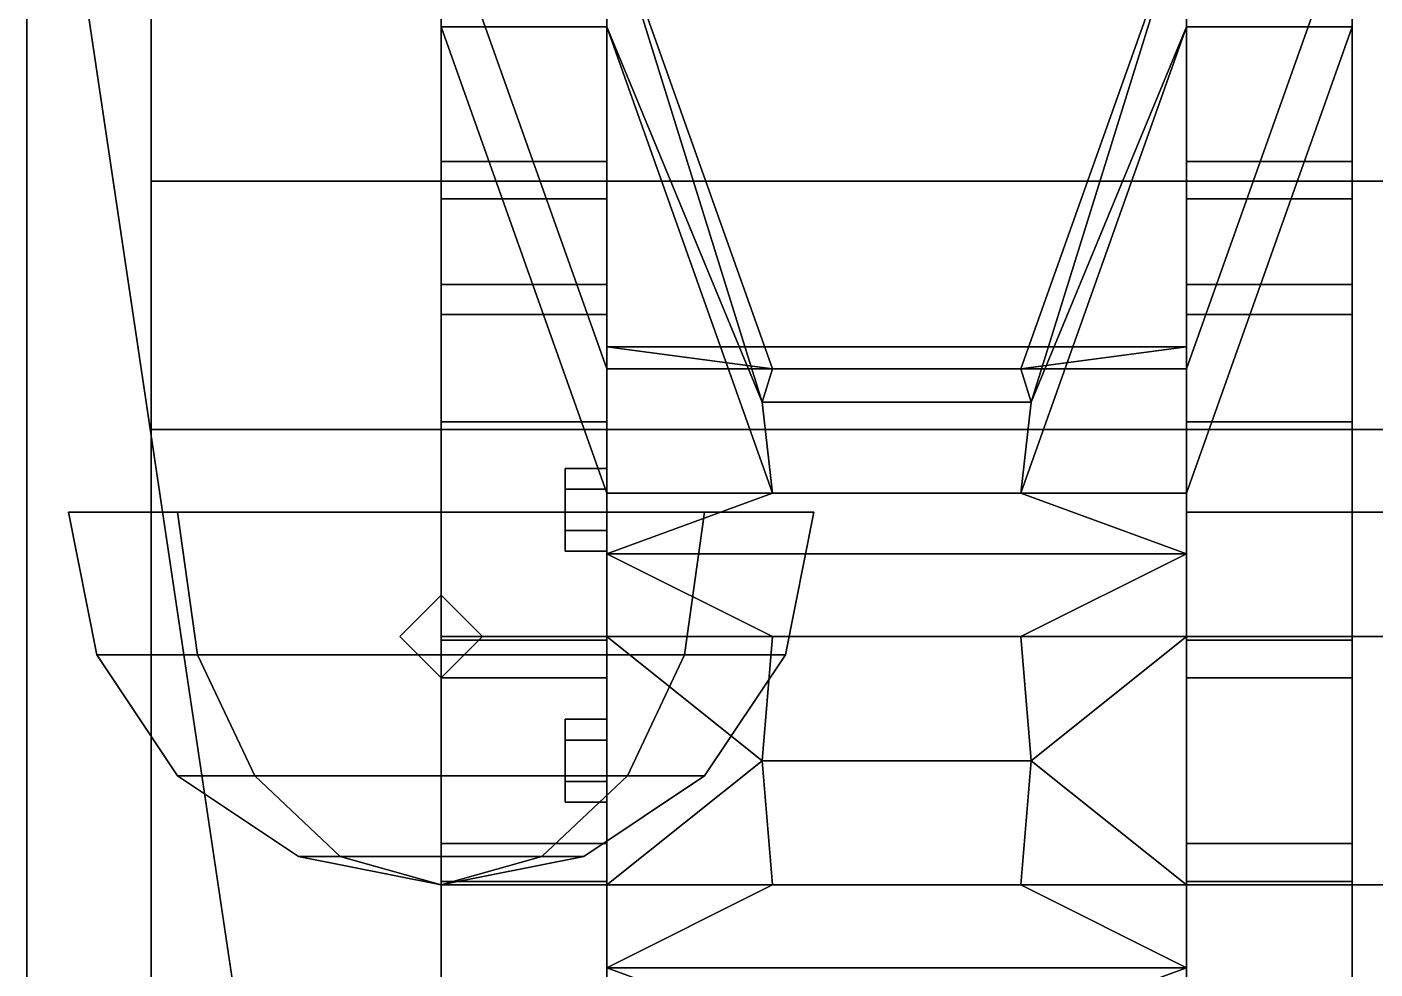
# Model space of a CAD drawing. Header units: millimetres. Extents: x -1.3 to 1.3, y -3.1 to 16.4.
# Drawn here: x -1.25 to -0.9245, y 2.6997 to 2.9272 of the extents above; entities that cross this region are included whole.
import ezdxf

# ---------------------------------------------------------------- set-up
doc = ezdxf.new("R2010")
doc.units = ezdxf.units.MM
for name, color, linetype in [('fenders', 6, 'Continuous'), ('tracks', 3, 'Continuous'), ('wheels', 2, 'Continuous')]:
    doc.layers.add(name, color=color, linetype=linetype)

msp = doc.modelspace()

# ---------------------------------------------------------------- linework, layer by layer
for points in [[(-0.94, 0.95, 1.63), (-0.82, 2.77104, 1.51499), (-0.82, 2.94494, 1.07), (-0.94, 0.95, 1.07)], [(-1.24, 2.81, 1.26), (-1.21364, 2.81, 1.32364), (-1.15, 2.81, 1.35), (-1.08636, 2.81, 1.32364)], [(-1.21364, 2.81, 1.19636), (-1.24, 2.81, 1.26), (-1.08636, 2.81, 1.32364), (-1.06, 2.81, 1.26)], [(-1.2088, 2.77556, 1.3188), (-1.21364, 2.81, 1.32364), (-1.24, 2.81, 1.26), (-1.23315, 2.77556, 1.26)], [(-1.23315, 2.77556, 1.26), (-1.24, 2.81, 1.26), (-1.21364, 2.81, 1.19636), (-1.2088, 2.77556, 1.2012)], [(-1.15, 2.81, 1.17), (-1.21364, 2.81, 1.19636), (-1.06, 2.81, 1.26), (-1.08636, 2.81, 1.19636)], [(-1.15, 2.77556, 1.34315), (-1.15, 2.81, 1.35), (-1.21364, 2.81, 1.32364), (-1.2088, 2.77556, 1.3188)], [(-1.2088, 2.77556, 1.2012), (-1.21364, 2.81, 1.19636), (-1.15, 2.81, 1.17), (-1.15, 2.77556, 1.17685)], [(-1.0912, 2.77556, 1.3188), (-1.08636, 2.81, 1.32364), (-1.15, 2.81, 1.35), (-1.15, 2.77556, 1.34315)], [(-1.15, 2.77556, 1.17685), (-1.15, 2.81, 1.17), (-1.08636, 2.81, 1.19636), (-1.0912, 2.77556, 1.2012)], [(-1.06685, 2.77556, 1.26), (-1.06, 2.81, 1.26), (-1.08636, 2.81, 1.32364), (-1.0912, 2.77556, 1.3188)], [(-1.0912, 2.77556, 1.2012), (-1.08636, 2.81, 1.19636), (-1.06, 2.81, 1.26), (-1.06685, 2.77556, 1.26)], [(-1.15, 2.79, 1.07), (-1.16, 2.78, 1.07), (-1.16, 2.78, 1.19), (-1.15, 2.79, 1.18)], [(-1.14, 2.78, 1.07), (-1.15, 2.79, 1.07), (-1.15, 2.79, 1.18), (-1.14, 2.78, 1.19)], [(-1.16, 2.78, 1.07), (-1.15, 2.77, 1.07), (-1.15, 2.77, 1.19), (-1.16, 2.78, 1.19)], [(-1.15, 2.77, 1.07), (-1.14, 2.78, 1.07), (-1.14, 2.78, 1.19), (-1.15, 2.77, 1.19)], [(-1.195, 2.74636, 1.305), (-1.2088, 2.77556, 1.3188), (-1.23315, 2.77556, 1.26), (-1.21364, 2.74636, 1.26)], [(-1.21364, 2.74636, 1.26), (-1.23315, 2.77556, 1.26), (-1.2088, 2.77556, 1.2012), (-1.195, 2.74636, 1.215)], [(-1.15, 2.74636, 1.32364), (-1.15, 2.77556, 1.34315), (-1.2088, 2.77556, 1.3188), (-1.195, 2.74636, 1.305)], [(-1.195, 2.74636, 1.215), (-1.2088, 2.77556, 1.2012), (-1.15, 2.77556, 1.17685), (-1.15, 2.74636, 1.19636)], [(-1.105, 2.74636, 1.305), (-1.0912, 2.77556, 1.3188), (-1.15, 2.77556, 1.34315), (-1.15, 2.74636, 1.32364)], [(-1.15, 2.74636, 1.19636), (-1.15, 2.77556, 1.17685), (-1.0912, 2.77556, 1.2012), (-1.105, 2.74636, 1.215)], [(-1.08636, 2.74636, 1.26), (-1.06685, 2.77556, 1.26), (-1.0912, 2.77556, 1.3188), (-1.105, 2.74636, 1.305)], [(-1.105, 2.74636, 1.215), (-1.0912, 2.77556, 1.2012), (-1.06685, 2.77556, 1.26), (-1.08636, 2.74636, 1.26)], [(-0.05, 0.93176, 1.73113), (-0.05, 2.73, 1.62), (-0.82, 2.77104, 1.51499), (-0.94, 0.95, 1.63)], [(-1.17435, 2.72685, 1.28435), (-1.195, 2.74636, 1.305), (-1.21364, 2.74636, 1.26), (-1.18444, 2.72685, 1.26)], [(-1.18444, 2.72685, 1.26), (-1.21364, 2.74636, 1.26), (-1.195, 2.74636, 1.215), (-1.17435, 2.72685, 1.23565)], [(-1.15, 2.72685, 1.29444), (-1.15, 2.74636, 1.32364), (-1.195, 2.74636, 1.305), (-1.17435, 2.72685, 1.28435)], [(-1.17435, 2.72685, 1.23565), (-1.195, 2.74636, 1.215), (-1.15, 2.74636, 1.19636), (-1.15, 2.72685, 1.22556)], [(-1.12565, 2.72685, 1.28435), (-1.105, 2.74636, 1.305), (-1.15, 2.74636, 1.32364), (-1.15, 2.72685, 1.29444)], [(-1.15, 2.72685, 1.22556), (-1.15, 2.74636, 1.19636), (-1.105, 2.74636, 1.215), (-1.12565, 2.72685, 1.23565)], [(-1.11556, 2.72685, 1.26), (-1.08636, 2.74636, 1.26), (-1.105, 2.74636, 1.305), (-1.12565, 2.72685, 1.28435)], [(-1.12565, 2.72685, 1.23565), (-1.105, 2.74636, 1.215), (-1.08636, 2.74636, 1.26), (-1.11556, 2.72685, 1.26)], [(-1.15, 2.72, 1.26), (-1.17435, 2.72685, 1.28435), (-1.18444, 2.72685, 1.26), (-1.15, 2.72, 1.26)], [(-1.15, 2.72, 1.26), (-1.18444, 2.72685, 1.26), (-1.17435, 2.72685, 1.23565), (-1.15, 2.72, 1.26)], [(-1.15, 2.72, 1.26), (-1.15, 2.72685, 1.29444), (-1.17435, 2.72685, 1.28435), (-1.15, 2.72, 1.26)], [(-1.15, 2.72, 1.26), (-1.17435, 2.72685, 1.23565), (-1.15, 2.72685, 1.22556), (-1.15, 2.72, 1.26)], [(-1.15, 2.72, 1.26), (-1.12565, 2.72685, 1.28435), (-1.15, 2.72685, 1.29444), (-1.15, 2.72, 1.26)], [(-1.15, 2.72, 1.26), (-1.11556, 2.72685, 1.26), (-1.12565, 2.72685, 1.28435), (-1.15, 2.72, 1.26)], [(-1.15, 2.72, 1.26), (-1.12565, 2.72685, 1.23565), (-1.11556, 2.72685, 1.26), (-1.15, 2.72, 1.26)], [(-1.15, 2.72, 1.26), (-1.15, 2.72685, 1.22556), (-1.12565, 2.72685, 1.23565), (-1.15, 2.72, 1.26)]]:
    msp.add_3dface(points)
at = {"layer": 'fenders'}
for points in [[(-0.94, 0.22, 1.07), (-0.94, 0.95, 1.07), (-1.25, 3.03, 1.07), (-1.25, 0.22, 1.07)], [(-0.94, 0.95, 1.07), (-0.82, 2.94494, 1.07), (-1.25, 3.03, 1.07)], [(-1.25, 0.22, 1.07), (-1.25, 3.03, 1.07), (-1.25, 3.03, 1.05), (-1.25, 0.22, 1.05)]]:
    msp.add_3dface(points, dxfattribs=at)
at = {"layer": 'tracks'}
for points in [[(-1.22, 3.03, 0.53), (-1.22, 2.95, 0.44), (-1.22, 2.89, 0.48), (-1.22, 2.98, 0.57)], [(-0.86, 2.83, 1.05), (-0.86, 2.99, 0.97), (-1.22, 2.99, 0.97), (-1.22, 2.83, 1.05)], [(-1.22, 2.83, 1.05), (-1.22, 2.99, 0.97), (-1.22, 2.96, 0.93), (-1.22, 2.83, 0.99)], [(-1.22, 2.98, 0.57), (-1.22, 2.89, 0.48), (-0.86, 2.89, 0.48), (-0.86, 2.98, 0.57)], [(-1.22, 2.83, 0.99), (-1.22, 2.96, 0.93), (-0.86, 2.96, 0.93), (-0.86, 2.83, 0.99)], [(-1.22, 2.95, 0.44), (-1.22, 2.1), (-1.22, 2.07, 0.05), (-1.22, 2.89, 0.48)], [(-0.86, 2.95, 0.44), (-0.86, 2.1), (-1.22, 2.1), (-1.22, 2.95, 0.44)], [(-1.22, 2.89, 0.48), (-1.22, 2.07, 0.05), (-0.86, 2.07, 0.05), (-0.86, 2.89, 0.48)], [(-0.86, 1.66, 1.05), (-0.86, 2.83, 1.05), (-1.22, 2.83, 1.05), (-1.22, 1.66, 1.05)], [(-1.22, 1.66, 1.05), (-1.22, 2.83, 1.05), (-1.22, 2.83, 0.99), (-1.22, 1.66, 0.97)], [(-1.22, 1.66, 0.97), (-1.22, 2.83, 0.99), (-0.86, 2.83, 0.99), (-0.86, 1.66, 0.97)]]:
    msp.add_3dface(points, dxfattribs=at)
at = {"layer": 'wheels'}
for points in [[(-1.15, 2.97158, 0.91034), (-1.15, 3.00141, 0.8657), (-1.15, 2.95722, 0.815), (-1.15, 2.92722, 0.86696)], [(-1.11, 2.97158, 0.54966), (-1.11, 3.00141, 0.5943), (-1.11, 2.95722, 0.645), (-1.11, 2.92722, 0.59304)], [(-1.15, 2.93034, 0.95158), (-1.15, 2.97158, 0.91034), (-1.15, 2.92722, 0.86696)], [(-1.11, 2.93034, 0.50842), (-1.11, 2.97158, 0.54966), (-1.11, 2.92722, 0.59304)], [(-1.11, 2.84464, 0.71), (-1.07, 2.84464, 0.71), (-1.11, 2.95722, 0.645), (-1.15, 2.95722, 0.645)], [(-1.11, 2.81464, 0.65804), (-1.11, 2.84464, 0.71), (-1.15, 2.95722, 0.645), (-1.15, 2.92722, 0.59304)], [(-1.07, 2.84464, 0.75), (-1.11, 2.84464, 0.75), (-1.15, 2.95722, 0.815), (-1.11, 2.95722, 0.815)], [(-1.11, 2.84464, 0.75), (-1.11, 2.81464, 0.80196), (-1.15, 2.92722, 0.86696), (-1.15, 2.95722, 0.815)], [(-1.07, 2.84464, 0.71), (-1.07247, 2.8366, 0.68), (-1.11, 2.95722, 0.645)], [(-1.07247, 2.8366, 0.68), (-1.07, 2.81464, 0.65804), (-1.11, 2.92722, 0.59304), (-1.11, 2.95722, 0.645)], [(-1.07247, 2.8366, 0.78), (-1.07, 2.84464, 0.75), (-1.11, 2.95722, 0.815), (-1.11, 2.92722, 0.86696)], [(-1.01, 2.84464, 0.71), (-0.97, 2.84464, 0.71), (-0.93, 2.95722, 0.645), (-0.97, 2.95722, 0.645)], [(-1.00753, 2.8366, 0.68), (-1.01, 2.84464, 0.71), (-0.97, 2.95722, 0.645), (-0.97, 2.92722, 0.59304)], [(-0.97, 2.84464, 0.75), (-1.01, 2.84464, 0.75), (-0.97, 2.95722, 0.815), (-0.93, 2.95722, 0.815)], [(-1.00753, 2.8366, 0.78), (-1.01, 2.81464, 0.80196), (-0.97, 2.92722, 0.86696), (-0.97, 2.95722, 0.815)], [(-1.01, 2.84464, 0.75), (-1.00753, 2.8366, 0.78), (-0.97, 2.95722, 0.815)], [(-0.97, 2.84464, 0.71), (-0.97, 2.81464, 0.65804), (-0.93, 2.92722, 0.59304), (-0.93, 2.95722, 0.645)], [(-0.97, 2.81464, 0.80196), (-0.97, 2.84464, 0.75), (-0.93, 2.95722, 0.815), (-0.93, 2.92722, 0.86696)], [(-1.15, 2.8857, 0.98141), (-1.15, 2.93034, 0.95158), (-1.15, 2.92722, 0.86696), (-1.15, 2.865, 0.92919)], [(-1.15, 2.93034, 0.50842), (-1.15, 2.8857, 0.47859), (-1.15, 2.865, 0.53081), (-1.15, 2.92722, 0.59304)], [(-1.11, 2.93034, 0.50842), (-1.11, 2.8857, 0.47859), (-1.15, 2.8857, 0.47859), (-1.15, 2.93034, 0.50842)], [(-1.11, 2.8857, 0.98141), (-1.11, 2.93034, 0.95158), (-1.15, 2.93034, 0.95158), (-1.15, 2.8857, 0.98141)], [(-1.11, 2.93034, 0.95158), (-1.11, 2.8857, 0.98141), (-1.11, 2.865, 0.92919), (-1.11, 2.92722, 0.86696)], [(-1.11, 2.8857, 0.47859), (-1.11, 2.93034, 0.50842), (-1.11, 2.92722, 0.59304), (-1.11, 2.865, 0.53081)], [(-0.97, 2.8857, 0.98141), (-0.97, 2.93034, 0.95158), (-0.97, 2.92722, 0.86696), (-0.97, 2.865, 0.92919)], [(-0.97, 2.93034, 0.50842), (-0.97, 2.8857, 0.47859), (-0.97, 2.865, 0.53081), (-0.97, 2.92722, 0.59304)], [(-0.97, 2.8857, 0.47859), (-0.97, 2.93034, 0.50842), (-0.93, 2.93034, 0.50842), (-0.93, 2.8857, 0.47859)], [(-0.97, 2.93034, 0.95158), (-0.97, 2.8857, 0.98141), (-0.93, 2.8857, 0.98141), (-0.93, 2.93034, 0.95158)], [(-0.93, 2.93034, 0.95158), (-0.93, 2.8857, 0.98141), (-0.93, 2.865, 0.92919), (-0.93, 2.92722, 0.86696)], [(-0.93, 2.8857, 0.47859), (-0.93, 2.93034, 0.50842), (-0.93, 2.92722, 0.59304), (-0.93, 2.865, 0.53081)], [(-1.11, 2.92722, 0.86696), (-1.11, 2.865, 0.92919), (-1.15, 2.865, 0.92919), (-1.15, 2.92722, 0.86696)], [(-1.11, 2.865, 0.53081), (-1.11, 2.92722, 0.59304), (-1.15, 2.92722, 0.59304), (-1.15, 2.865, 0.53081)], [(-1.07, 2.81464, 0.65804), (-1.11, 2.81464, 0.65804), (-1.15, 2.92722, 0.59304), (-1.11, 2.92722, 0.59304)], [(-1.11, 2.81464, 0.80196), (-1.07, 2.81464, 0.80196), (-1.11, 2.92722, 0.86696), (-1.15, 2.92722, 0.86696)], [(-1.07, 2.81464, 0.80196), (-1.07247, 2.8366, 0.78), (-1.11, 2.92722, 0.86696)], [(-0.97, 2.81464, 0.65804), (-1.01, 2.81464, 0.65804), (-0.97, 2.92722, 0.59304), (-0.93, 2.92722, 0.59304)], [(-1.01, 2.81464, 0.65804), (-1.00753, 2.8366, 0.68), (-0.97, 2.92722, 0.59304)], [(-1.01, 2.81464, 0.80196), (-0.97, 2.81464, 0.80196), (-0.93, 2.92722, 0.86696), (-0.97, 2.92722, 0.86696)], [(-0.97, 2.865, 0.92919), (-0.97, 2.92722, 0.86696), (-0.93, 2.92722, 0.86696), (-0.93, 2.865, 0.92919)], [(-0.97, 2.92722, 0.59304), (-0.97, 2.865, 0.53081), (-0.93, 2.865, 0.53081), (-0.93, 2.92722, 0.59304)], [(-1.11, 2.89476, 0.43277), (-1.11, 2.85781, 0.41747), (-1.15, 2.85781, 0.41747), (-1.15, 2.89476, 0.43277)], [(-1.11, 2.8857, 0.47859), (-1.11, 2.89476, 0.43277), (-1.15, 2.89476, 0.43277), (-1.15, 2.8857, 0.47859)], [(-1.15, 2.89476, 0.43277), (-1.15, 2.85781, 0.41747), (-1.15, 2.83182, 0.45627), (-1.15, 2.8857, 0.47859)], [(-1.11, 2.89476, 1.02723), (-1.11, 2.8857, 0.98141), (-1.15, 2.8857, 0.98141), (-1.15, 2.89476, 1.02723)], [(-1.11, 2.85781, 1.04253), (-1.11, 2.89476, 1.02723), (-1.15, 2.89476, 1.02723), (-1.15, 2.85781, 1.04253)], [(-1.15, 2.85781, 1.04253), (-1.15, 2.89476, 1.02723), (-1.15, 2.8857, 0.98141), (-1.15, 2.83182, 1.00373)], [(-1.11, 2.85781, 0.41747), (-1.11, 2.89476, 0.43277), (-1.11, 2.8857, 0.47859), (-1.11, 2.83182, 0.45627)], [(-1.11, 2.89476, 1.02723), (-1.11, 2.85781, 1.04253), (-1.11, 2.83182, 1.00373), (-1.11, 2.8857, 0.98141)], [(-0.97, 2.85781, 0.41747), (-0.97, 2.89476, 0.43277), (-0.93, 2.89476, 0.43277), (-0.93, 2.85781, 0.41747)], [(-0.97, 2.89476, 0.43277), (-0.97, 2.8857, 0.47859), (-0.93, 2.8857, 0.47859), (-0.93, 2.89476, 0.43277)], [(-0.97, 2.89476, 0.43277), (-0.97, 2.85781, 0.41747), (-0.97, 2.83182, 0.45627), (-0.97, 2.8857, 0.47859)], [(-0.97, 2.8857, 0.98141), (-0.97, 2.89476, 1.02723), (-0.93, 2.89476, 1.02723), (-0.93, 2.8857, 0.98141)], [(-0.97, 2.89476, 1.02723), (-0.97, 2.85781, 1.04253), (-0.93, 2.85781, 1.04253), (-0.93, 2.89476, 1.02723)], [(-0.97, 2.85781, 1.04253), (-0.97, 2.89476, 1.02723), (-0.97, 2.8857, 0.98141), (-0.97, 2.83182, 1.00373)], [(-0.93, 2.85781, 0.41747), (-0.93, 2.89476, 0.43277), (-0.93, 2.8857, 0.47859), (-0.93, 2.83182, 0.45627)], [(-0.93, 2.89476, 1.02723), (-0.93, 2.85781, 1.04253), (-0.93, 2.83182, 1.00373), (-0.93, 2.8857, 0.98141)], [(-1.15, 2.83182, 1.00373), (-1.15, 2.8857, 0.98141), (-1.15, 2.865, 0.92919), (-1.15, 2.78, 0.95196)], [(-1.11, 2.83182, 0.45627), (-1.11, 2.8857, 0.47859), (-1.11, 2.865, 0.53081), (-1.11, 2.78, 0.50804)], [(-0.97, 2.83182, 1.00373), (-0.97, 2.8857, 0.98141), (-0.97, 2.865, 0.92919), (-0.97, 2.78, 0.95196)], [(-0.93, 2.83182, 0.45627), (-0.93, 2.8857, 0.47859), (-0.93, 2.865, 0.53081), (-0.93, 2.78, 0.50804)], [(-1.15, 2.83182, 0.45627), (-1.15, 2.77916, 0.4458), (-1.15, 2.78, 0.50804), (-1.15, 2.865, 0.53081)], [(-1.11, 2.78, 0.50804), (-1.11, 2.865, 0.53081), (-1.15, 2.865, 0.53081), (-1.15, 2.78, 0.50804)], [(-1.11, 2.865, 0.92919), (-1.11, 2.78, 0.95196), (-1.15, 2.78, 0.95196), (-1.15, 2.865, 0.92919)], [(-1.11, 2.83182, 1.00373), (-1.11, 2.77916, 1.0142), (-1.11, 2.78, 0.95196), (-1.11, 2.865, 0.92919)], [(-0.97, 2.83182, 0.45627), (-0.97, 2.77916, 0.4458), (-0.97, 2.78, 0.50804), (-0.97, 2.865, 0.53081)], [(-0.97, 2.865, 0.53081), (-0.97, 2.78, 0.50804), (-0.93, 2.78, 0.50804), (-0.93, 2.865, 0.53081)], [(-0.97, 2.78, 0.95196), (-0.97, 2.865, 0.92919), (-0.93, 2.865, 0.92919), (-0.93, 2.78, 0.95196)], [(-0.93, 2.83182, 1.00373), (-0.93, 2.77916, 1.0142), (-0.93, 2.78, 0.95196), (-0.93, 2.865, 0.92919)], [(-1.11, 2.85781, 0.41747), (-1.11, 2.83182, 0.45627), (-1.15, 2.83182, 0.45627), (-1.15, 2.85781, 0.41747)], [(-1.11, 2.83182, 1.00373), (-1.11, 2.85781, 1.04253), (-1.15, 2.85781, 1.04253), (-1.15, 2.83182, 1.00373)], [(-0.97, 2.83182, 0.45627), (-0.97, 2.85781, 0.41747), (-0.93, 2.85781, 0.41747), (-0.93, 2.83182, 0.45627)], [(-0.97, 2.85781, 1.04253), (-0.97, 2.83182, 1.00373), (-0.93, 2.83182, 1.00373), (-0.93, 2.85781, 1.04253)], [(-1.11, 2.85, 0.73), (-1.11, 2.85, 0.73), (-1.07, 2.84464, 0.71), (-1.11, 2.84464, 0.71)], [(-1.11, 2.84464, 0.75), (-1.07, 2.84464, 0.75), (-1.11, 2.85, 0.73)], [(-1.07, 2.84464, 0.75), (-1.01, 2.84464, 0.75), (-0.97, 2.85, 0.73), (-1.11, 2.85, 0.73)], [(-1.11, 2.85, 0.73), (-0.97, 2.85, 0.73), (-1.01, 2.84464, 0.71), (-1.07, 2.84464, 0.71)], [(-1.11, 2.85, 0.73), (-1.11, 2.84464, 0.71), (-1.11, 2.82062, 0.695), (-1.11, 2.81562, 0.70366)], [(-1.11, 2.81, 0.73), (-1.11, 2.85, 0.73), (-1.11, 2.81562, 0.70366), (-1.11, 2.80562, 0.70366)], [(-1.11, 2.84464, 0.75), (-1.11, 2.85, 0.73), (-1.11, 2.81562, 0.75634), (-1.11, 2.82062, 0.765)], [(-1.11, 2.85, 0.73), (-1.11, 2.81, 0.73), (-1.11, 2.80562, 0.75634), (-1.11, 2.81562, 0.75634)], [(-0.97, 2.85, 0.73), (-0.97, 2.85, 0.73), (-1.01, 2.84464, 0.75), (-0.97, 2.84464, 0.75)], [(-0.97, 2.84464, 0.71), (-1.01, 2.84464, 0.71), (-0.97, 2.85, 0.73)], [(-0.97, 2.84464, 0.71), (-0.97, 2.85, 0.73), (-0.97, 2.81, 0.73)], [(-0.97, 2.85, 0.73), (-0.97, 2.84464, 0.75), (-0.97, 2.81, 0.73)], [(-1.11, 2.84464, 0.71), (-1.11, 2.81464, 0.65804), (-1.11, 2.81562, 0.68634), (-1.11, 2.82062, 0.695)], [(-1.11, 2.81464, 0.80196), (-1.11, 2.84464, 0.75), (-1.11, 2.82062, 0.765), (-1.11, 2.81562, 0.77366)], [(-1.07, 2.84464, 0.71), (-1.01, 2.84464, 0.71), (-1.00753, 2.8366, 0.68), (-1.07247, 2.8366, 0.68)], [(-1.07247, 2.8366, 0.78), (-1.00753, 2.8366, 0.78), (-1.01, 2.84464, 0.75), (-1.07, 2.84464, 0.75)], [(-0.97, 2.81464, 0.65804), (-0.97, 2.84464, 0.71), (-0.97, 2.81, 0.73), (-0.97, 2.78, 0.67804)], [(-0.97, 2.84464, 0.75), (-0.97, 2.81464, 0.80196), (-0.97, 2.78, 0.78196), (-0.97, 2.81, 0.73)], [(-1.07247, 2.8366, 0.68), (-1.00753, 2.8366, 0.68), (-1.01, 2.81464, 0.65804), (-1.07, 2.81464, 0.65804)], [(-1.07, 2.81464, 0.80196), (-1.01, 2.81464, 0.80196), (-1.00753, 2.8366, 0.78), (-1.07247, 2.8366, 0.78)], [(-1.11, 2.83182, 0.45627), (-1.11, 2.77916, 0.4458), (-1.15, 2.77916, 0.4458), (-1.15, 2.83182, 0.45627)], [(-1.15, 2.77916, 1.0142), (-1.15, 2.83182, 1.00373), (-1.15, 2.78, 0.95196)], [(-1.11, 2.77916, 1.0142), (-1.11, 2.83182, 1.00373), (-1.15, 2.83182, 1.00373), (-1.15, 2.77916, 1.0142)], [(-1.11, 2.77916, 0.4458), (-1.11, 2.83182, 0.45627), (-1.11, 2.78, 0.50804)], [(-0.97, 2.77916, 0.4458), (-0.97, 2.83182, 0.45627), (-0.93, 2.83182, 0.45627), (-0.93, 2.77916, 0.4458)], [(-0.97, 2.83182, 1.00373), (-0.97, 2.77916, 1.0142), (-0.93, 2.77916, 1.0142), (-0.93, 2.83182, 1.00373)], [(-0.97, 2.77916, 1.0142), (-0.97, 2.83182, 1.00373), (-0.97, 2.78, 0.95196)], [(-0.93, 2.77916, 0.4458), (-0.93, 2.83182, 0.45627), (-0.93, 2.78, 0.50804)], [(-1.12, 2.82062, 0.695), (-1.12, 2.81562, 0.68634), (-1.12, 2.80562, 0.68634), (-1.12, 2.81562, 0.70366)], [(-1.11, 2.82062, 0.695), (-1.11, 2.81562, 0.68634), (-1.12, 2.81562, 0.68634), (-1.12, 2.82062, 0.695)], [(-1.11, 2.81562, 0.70366), (-1.11, 2.82062, 0.695), (-1.12, 2.82062, 0.695), (-1.12, 2.81562, 0.70366)], [(-1.12, 2.81562, 0.77366), (-1.12, 2.82062, 0.765), (-1.12, 2.81562, 0.75634), (-1.12, 2.80562, 0.77366)], [(-1.11, 2.82062, 0.765), (-1.11, 2.81562, 0.75634), (-1.12, 2.81562, 0.75634), (-1.12, 2.82062, 0.765)], [(-1.11, 2.81562, 0.77366), (-1.11, 2.82062, 0.765), (-1.12, 2.82062, 0.765), (-1.12, 2.81562, 0.77366)], [(-1.12, 2.81562, 0.70366), (-1.12, 2.80562, 0.68634), (-1.12, 2.80062, 0.695), (-1.12, 2.80562, 0.70366)], [(-1.11, 2.80562, 0.70366), (-1.11, 2.81562, 0.70366), (-1.12, 2.81562, 0.70366), (-1.12, 2.80562, 0.70366)], [(-1.11, 2.81562, 0.68634), (-1.11, 2.80562, 0.68634), (-1.12, 2.80562, 0.68634), (-1.12, 2.81562, 0.68634)], [(-1.12, 2.80562, 0.77366), (-1.12, 2.81562, 0.75634), (-1.12, 2.80562, 0.75634), (-1.12, 2.80062, 0.765)], [(-1.11, 2.81562, 0.75634), (-1.11, 2.80562, 0.75634), (-1.12, 2.80562, 0.75634), (-1.12, 2.81562, 0.75634)], [(-1.11, 2.80562, 0.77366), (-1.11, 2.81562, 0.77366), (-1.12, 2.81562, 0.77366), (-1.12, 2.80562, 0.77366)], [(-1.11, 2.81464, 0.65804), (-1.11, 2.8, 0.6434), (-1.11, 2.80562, 0.68634), (-1.11, 2.81562, 0.68634)], [(-1.11, 2.8, 0.8166), (-1.11, 2.81464, 0.80196), (-1.11, 2.81562, 0.77366), (-1.11, 2.80562, 0.77366)], [(-1.11, 2.81464, 0.65804), (-1.07, 2.81464, 0.65804), (-1.11, 2.8, 0.6434)], [(-1.07, 2.81464, 0.65804), (-1.01, 2.81464, 0.65804), (-0.97, 2.8, 0.6434), (-1.11, 2.8, 0.6434)], [(-1.11, 2.8, 0.8166), (-0.97, 2.8, 0.8166), (-1.01, 2.81464, 0.80196), (-1.07, 2.81464, 0.80196)], [(-1.11, 2.8, 0.8166), (-1.11, 2.8, 0.8166), (-1.07, 2.81464, 0.80196), (-1.11, 2.81464, 0.80196)], [(-0.97, 2.8, 0.6434), (-0.97, 2.8, 0.6434), (-1.01, 2.81464, 0.65804), (-0.97, 2.81464, 0.65804)], [(-0.97, 2.81464, 0.80196), (-1.01, 2.81464, 0.80196), (-0.97, 2.8, 0.8166)], [(-0.97, 2.8, 0.6434), (-0.97, 2.81464, 0.65804), (-0.97, 2.78, 0.67804)], [(-0.97, 2.81464, 0.80196), (-0.97, 2.8, 0.8166), (-0.97, 2.78, 0.78196)], [(-1.15, 2.69, 0.73), (-1.15, 2.81, 0.73), (-1.15, 2.78, 0.67804), (-1.15, 2.72, 0.67804)], [(-1.15, 2.72, 0.78196), (-1.15, 2.78, 0.78196), (-1.15, 2.81, 0.73), (-1.15, 2.69, 0.73)], [(-1.11, 2.81, 0.73), (-1.11, 2.78, 0.67804), (-1.15, 2.78, 0.67804), (-1.15, 2.81, 0.73)], [(-1.11, 2.78, 0.78196), (-1.11, 2.81, 0.73), (-1.15, 2.81, 0.73), (-1.15, 2.78, 0.78196)], [(-1.11, 2.78, 0.67804), (-1.11, 2.81, 0.73), (-1.11, 2.80562, 0.70366), (-1.11, 2.80062, 0.695)], [(-1.11, 2.81, 0.73), (-1.11, 2.78, 0.78196), (-1.11, 2.80062, 0.765), (-1.11, 2.80562, 0.75634)], [(-0.97, 2.81, 0.73), (-0.97, 2.78, 0.78196), (-0.85, 2.78, 0.78196), (-0.85, 2.81, 0.73)], [(-0.97, 2.78, 0.67804), (-0.97, 2.81, 0.73), (-0.85, 2.81, 0.73), (-0.85, 2.78, 0.67804)], [(-1.11, 2.80062, 0.695), (-1.11, 2.80562, 0.70366), (-1.12, 2.80562, 0.70366), (-1.12, 2.80062, 0.695)], [(-1.11, 2.80562, 0.68634), (-1.11, 2.80062, 0.695), (-1.12, 2.80062, 0.695), (-1.12, 2.80562, 0.68634)], [(-1.11, 2.80062, 0.765), (-1.11, 2.80562, 0.77366), (-1.12, 2.80562, 0.77366), (-1.12, 2.80062, 0.765)], [(-1.11, 2.80562, 0.75634), (-1.11, 2.80062, 0.765), (-1.12, 2.80062, 0.765), (-1.12, 2.80562, 0.75634)], [(-1.11, 2.8, 0.6434), (-1.11, 2.78, 0.67804), (-1.11, 2.80062, 0.695), (-1.11, 2.80562, 0.68634)], [(-1.11, 2.78, 0.78196), (-1.11, 2.8, 0.8166), (-1.11, 2.80562, 0.77366), (-1.11, 2.80062, 0.765)], [(-1.11, 2.8, 0.6434), (-1.11, 2.8, 0.6434), (-1.07, 2.78, 0.63804), (-1.11, 2.78, 0.63804)], [(-1.11, 2.8, 0.6434), (-0.97, 2.8, 0.6434), (-1.01, 2.78, 0.63804), (-1.07, 2.78, 0.63804)], [(-1.07, 2.78, 0.82196), (-1.01, 2.78, 0.82196), (-0.97, 2.8, 0.8166), (-1.11, 2.8, 0.8166)], [(-1.11, 2.8, 0.6434), (-1.11, 2.78, 0.63804), (-1.11, 2.755, 0.65134), (-1.11, 2.76, 0.66)], [(-1.11, 2.78, 0.67804), (-1.11, 2.8, 0.6434), (-1.11, 2.76, 0.66), (-1.11, 2.755, 0.66866)], [(-1.11, 2.8, 0.8166), (-1.11, 2.78, 0.78196), (-1.11, 2.755, 0.79134), (-1.11, 2.76, 0.8)], [(-1.11, 2.78, 0.82196), (-1.11, 2.8, 0.8166), (-1.11, 2.76, 0.8), (-1.11, 2.755, 0.80866)], [(-1.11, 2.78, 0.82196), (-1.07, 2.78, 0.82196), (-1.11, 2.8, 0.8166)], [(-0.97, 2.78, 0.63804), (-1.01, 2.78, 0.63804), (-0.97, 2.8, 0.6434)], [(-0.97, 2.8, 0.8166), (-0.97, 2.8, 0.8166), (-1.01, 2.78, 0.82196), (-0.97, 2.78, 0.82196)], [(-0.97, 2.8, 0.8166), (-0.97, 2.78, 0.82196), (-0.97, 2.78, 0.78196)], [(-0.97, 2.78, 0.63804), (-0.97, 2.8, 0.6434), (-0.97, 2.78, 0.67804)], [(-1.11, 2.78, 0.82196), (-1.11, 2.72, 0.82196), (-1.15, 2.72, 0.95196), (-1.15, 2.78, 0.95196)], [(-1.07, 2.78, 0.82196), (-1.11, 2.78, 0.82196), (-1.15, 2.78, 0.95196), (-1.11, 2.78, 0.95196)], [(-1.15, 2.77916, 0.4458), (-1.15, 2.72084, 0.4458), (-1.15, 2.72, 0.50804), (-1.15, 2.78, 0.50804)], [(-1.11, 2.78, 0.63804), (-1.07, 2.78, 0.63804), (-1.11, 2.78, 0.50804), (-1.15, 2.78, 0.50804)], [(-1.11, 2.72, 0.63804), (-1.11, 2.78, 0.63804), (-1.15, 2.78, 0.50804), (-1.15, 2.72, 0.50804)], [(-1.11, 2.78, 0.67804), (-1.11, 2.72, 0.67804), (-1.15, 2.72, 0.67804), (-1.15, 2.78, 0.67804)], [(-1.11, 2.72, 0.78196), (-1.11, 2.78, 0.78196), (-1.15, 2.78, 0.78196), (-1.15, 2.72, 0.78196)], [(-1.15, 2.72084, 1.0142), (-1.15, 2.77916, 1.0142), (-1.15, 2.78, 0.95196), (-1.15, 2.72, 0.95196)], [(-1.07247, 2.75, 0.83), (-1.07, 2.78, 0.82196), (-1.11, 2.78, 0.95196), (-1.11, 2.72, 0.95196)], [(-1.11, 2.72084, 0.4458), (-1.11, 2.77916, 0.4458), (-1.11, 2.78, 0.50804), (-1.11, 2.72, 0.50804)], [(-1.07, 2.78, 0.63804), (-1.07247, 2.75, 0.63), (-1.11, 2.78, 0.50804)], [(-1.07247, 2.75, 0.63), (-1.07, 2.72, 0.63804), (-1.11, 2.72, 0.50804), (-1.11, 2.78, 0.50804)], [(-1.11, 2.78, 0.63804), (-1.11, 2.72, 0.63804), (-1.11, 2.745, 0.65134), (-1.11, 2.755, 0.65134)], [(-1.11, 2.72, 0.67804), (-1.11, 2.78, 0.67804), (-1.11, 2.755, 0.66866), (-1.11, 2.745, 0.66866)], [(-1.11, 2.78, 0.78196), (-1.11, 2.72, 0.78196), (-1.11, 2.745, 0.79134), (-1.11, 2.755, 0.79134)], [(-1.11, 2.72, 0.82196), (-1.11, 2.78, 0.82196), (-1.11, 2.755, 0.80866), (-1.11, 2.745, 0.80866)], [(-1.11, 2.77916, 1.0142), (-1.11, 2.72084, 1.0142), (-1.11, 2.72, 0.95196), (-1.11, 2.78, 0.95196)], [(-1.07, 2.78, 0.63804), (-1.01, 2.78, 0.63804), (-1.00753, 2.75, 0.63), (-1.07247, 2.75, 0.63)], [(-1.07247, 2.75, 0.83), (-1.00753, 2.75, 0.83), (-1.01, 2.78, 0.82196), (-1.07, 2.78, 0.82196)], [(-1.01, 2.78, 0.82196), (-1.00753, 2.75, 0.83), (-0.97, 2.78, 0.95196)], [(-1.00753, 2.75, 0.83), (-1.01, 2.72, 0.82196), (-0.97, 2.72, 0.95196), (-0.97, 2.78, 0.95196)], [(-0.97, 2.78, 0.82196), (-1.01, 2.78, 0.82196), (-0.97, 2.78, 0.95196), (-0.93, 2.78, 0.95196)], [(-1.01, 2.78, 0.63804), (-0.97, 2.78, 0.63804), (-0.93, 2.78, 0.50804), (-0.97, 2.78, 0.50804)], [(-1.00753, 2.75, 0.63), (-1.01, 2.78, 0.63804), (-0.97, 2.78, 0.50804), (-0.97, 2.72, 0.50804)], [(-0.97, 2.72, 0.82196), (-0.97, 2.78, 0.82196), (-0.93, 2.78, 0.95196), (-0.93, 2.72, 0.95196)], [(-0.97, 2.77916, 0.4458), (-0.97, 2.72084, 0.4458), (-0.97, 2.72, 0.50804), (-0.97, 2.78, 0.50804)], [(-0.97, 2.78, 0.82196), (-0.97, 2.72, 0.82196), (-0.97, 2.72, 0.78196), (-0.97, 2.78, 0.78196)], [(-0.97, 2.72, 0.63804), (-0.97, 2.78, 0.63804), (-0.97, 2.78, 0.67804), (-0.97, 2.72, 0.67804)], [(-0.97, 2.78, 0.63804), (-0.97, 2.72, 0.63804), (-0.93, 2.72, 0.50804), (-0.93, 2.78, 0.50804)], [(-0.97, 2.78, 0.78196), (-0.97, 2.72, 0.78196), (-0.85, 2.72, 0.78196), (-0.85, 2.78, 0.78196)], [(-0.97, 2.72, 0.67804), (-0.97, 2.78, 0.67804), (-0.85, 2.78, 0.67804), (-0.85, 2.72, 0.67804)], [(-0.97, 2.72084, 1.0142), (-0.97, 2.77916, 1.0142), (-0.97, 2.78, 0.95196), (-0.97, 2.72, 0.95196)], [(-0.93, 2.72084, 0.4458), (-0.93, 2.77916, 0.4458), (-0.93, 2.78, 0.50804), (-0.93, 2.72, 0.50804)], [(-0.93, 2.77916, 1.0142), (-0.93, 2.72084, 1.0142), (-0.93, 2.72, 0.95196), (-0.93, 2.78, 0.95196)], [(-1.11, 2.77916, 0.4458), (-1.11, 2.77, 0.4), (-1.15, 2.77, 0.4), (-1.15, 2.77916, 0.4458)], [(-1.15, 2.77, 0.4), (-1.15, 2.73, 0.4), (-1.15, 2.72084, 0.4458), (-1.15, 2.77916, 0.4458)], [(-1.11, 2.77, 1.06), (-1.11, 2.77916, 1.0142), (-1.15, 2.77916, 1.0142), (-1.15, 2.77, 1.06)], [(-1.15, 2.73, 1.06), (-1.15, 2.77, 1.06), (-1.15, 2.77916, 1.0142), (-1.15, 2.72084, 1.0142)], [(-1.11, 2.73, 0.4), (-1.11, 2.77, 0.4), (-1.11, 2.77916, 0.4458), (-1.11, 2.72084, 0.4458)], [(-1.11, 2.77, 1.06), (-1.11, 2.73, 1.06), (-1.11, 2.72084, 1.0142), (-1.11, 2.77916, 1.0142)], [(-0.97, 2.77, 0.4), (-0.97, 2.77916, 0.4458), (-0.93, 2.77916, 0.4458), (-0.93, 2.77, 0.4)], [(-0.97, 2.77, 0.4), (-0.97, 2.73, 0.4), (-0.97, 2.72084, 0.4458), (-0.97, 2.77916, 0.4458)], [(-0.97, 2.77916, 1.0142), (-0.97, 2.77, 1.06), (-0.93, 2.77, 1.06), (-0.93, 2.77916, 1.0142)], [(-0.97, 2.73, 1.06), (-0.97, 2.77, 1.06), (-0.97, 2.77916, 1.0142), (-0.97, 2.72084, 1.0142)], [(-0.93, 2.73, 0.4), (-0.93, 2.77, 0.4), (-0.93, 2.77916, 0.4458), (-0.93, 2.72084, 0.4458)], [(-0.93, 2.77, 1.06), (-0.93, 2.73, 1.06), (-0.93, 2.72084, 1.0142), (-0.93, 2.77916, 1.0142)], [(-1.11, 2.77, 0.4), (-1.11, 2.73, 0.4), (-1.15, 2.73, 0.4), (-1.15, 2.77, 0.4)], [(-1.11, 2.73, 1.06), (-1.11, 2.77, 1.06), (-1.15, 2.77, 1.06), (-1.15, 2.73, 1.06)], [(-0.97, 2.73, 0.4), (-0.97, 2.77, 0.4), (-0.93, 2.77, 0.4), (-0.93, 2.73, 0.4)], [(-0.97, 2.77, 1.06), (-0.97, 2.73, 1.06), (-0.93, 2.73, 1.06), (-0.93, 2.77, 1.06)], [(-1.12, 2.76, 0.66), (-1.12, 2.74, 0.66), (-1.12, 2.745, 0.66866), (-1.12, 2.755, 0.66866)], [(-1.12, 2.755, 0.65134), (-1.12, 2.745, 0.65134), (-1.12, 2.74, 0.66), (-1.12, 2.76, 0.66)], [(-1.11, 2.755, 0.66866), (-1.11, 2.76, 0.66), (-1.12, 2.76, 0.66), (-1.12, 2.755, 0.66866)], [(-1.11, 2.76, 0.66), (-1.11, 2.755, 0.65134), (-1.12, 2.755, 0.65134), (-1.12, 2.76, 0.66)], [(-1.12, 2.74, 0.8), (-1.12, 2.76, 0.8), (-1.12, 2.755, 0.79134), (-1.12, 2.745, 0.79134)], [(-1.12, 2.745, 0.80866), (-1.12, 2.755, 0.80866), (-1.12, 2.76, 0.8), (-1.12, 2.74, 0.8)], [(-1.11, 2.76, 0.8), (-1.11, 2.755, 0.79134), (-1.12, 2.755, 0.79134), (-1.12, 2.76, 0.8)], [(-1.11, 2.755, 0.80866), (-1.11, 2.76, 0.8), (-1.12, 2.76, 0.8), (-1.12, 2.755, 0.80866)], [(-1.11, 2.745, 0.66866), (-1.11, 2.755, 0.66866), (-1.12, 2.755, 0.66866), (-1.12, 2.745, 0.66866)], [(-1.11, 2.755, 0.65134), (-1.11, 2.745, 0.65134), (-1.12, 2.745, 0.65134), (-1.12, 2.755, 0.65134)], [(-1.11, 2.755, 0.79134), (-1.11, 2.745, 0.79134), (-1.12, 2.745, 0.79134), (-1.12, 2.755, 0.79134)], [(-1.11, 2.745, 0.80866), (-1.11, 2.755, 0.80866), (-1.12, 2.755, 0.80866), (-1.12, 2.745, 0.80866)], [(-1.07, 2.72, 0.82196), (-1.07247, 2.75, 0.83), (-1.11, 2.72, 0.95196)], [(-1.07247, 2.75, 0.63), (-1.00753, 2.75, 0.63), (-1.01, 2.72, 0.63804), (-1.07, 2.72, 0.63804)], [(-1.07, 2.72, 0.82196), (-1.01, 2.72, 0.82196), (-1.00753, 2.75, 0.83), (-1.07247, 2.75, 0.83)], [(-1.01, 2.72, 0.63804), (-1.00753, 2.75, 0.63), (-0.97, 2.72, 0.50804)], [(-1.11, 2.74, 0.66), (-1.11, 2.745, 0.66866), (-1.12, 2.745, 0.66866), (-1.12, 2.74, 0.66)], [(-1.11, 2.745, 0.65134), (-1.11, 2.74, 0.66), (-1.12, 2.74, 0.66), (-1.12, 2.745, 0.65134)], [(-1.11, 2.745, 0.79134), (-1.11, 2.74, 0.8), (-1.12, 2.74, 0.8), (-1.12, 2.745, 0.79134)], [(-1.11, 2.74, 0.8), (-1.11, 2.745, 0.80866), (-1.12, 2.745, 0.80866), (-1.12, 2.74, 0.8)], [(-1.11, 2.72, 0.63804), (-1.11, 2.7, 0.6434), (-1.11, 2.74, 0.66), (-1.11, 2.745, 0.65134)], [(-1.11, 2.7, 0.6434), (-1.11, 2.72, 0.67804), (-1.11, 2.745, 0.66866), (-1.11, 2.74, 0.66)], [(-1.11, 2.72, 0.78196), (-1.11, 2.7, 0.8166), (-1.11, 2.74, 0.8), (-1.11, 2.745, 0.79134)], [(-1.11, 2.7, 0.8166), (-1.11, 2.72, 0.82196), (-1.11, 2.745, 0.80866), (-1.11, 2.74, 0.8)], [(-1.11, 2.73, 0.4), (-1.11, 2.72084, 0.4458), (-1.15, 2.72084, 0.4458), (-1.15, 2.73, 0.4)], [(-1.11, 2.72084, 1.0142), (-1.11, 2.73, 1.06), (-1.15, 2.73, 1.06), (-1.15, 2.72084, 1.0142)], [(-0.97, 2.72084, 0.4458), (-0.97, 2.73, 0.4), (-0.93, 2.73, 0.4), (-0.93, 2.72084, 0.4458)], [(-0.97, 2.73, 1.06), (-0.97, 2.72084, 1.0142), (-0.93, 2.72084, 1.0142), (-0.93, 2.73, 1.06)], [(-1.15, 2.72084, 0.4458), (-1.15, 2.66818, 0.45627), (-1.15, 2.72, 0.50804)], [(-1.11, 2.72084, 0.4458), (-1.11, 2.66818, 0.45627), (-1.15, 2.66818, 0.45627), (-1.15, 2.72084, 0.4458)], [(-1.15, 2.66818, 1.00373), (-1.15, 2.72084, 1.0142), (-1.15, 2.72, 0.95196), (-1.15, 2.635, 0.92919)], [(-1.11, 2.66818, 1.00373), (-1.11, 2.72084, 1.0142), (-1.15, 2.72084, 1.0142), (-1.15, 2.66818, 1.00373)], [(-1.11, 2.72, 0.82196), (-1.07, 2.72, 0.82196), (-1.11, 2.72, 0.95196), (-1.15, 2.72, 0.95196)], [(-1.15, 2.66818, 0.45627), (-1.15, 2.6143, 0.47859), (-1.15, 2.635, 0.53081), (-1.15, 2.72, 0.50804)], [(-1.11, 2.635, 0.53081), (-1.11, 2.72, 0.50804), (-1.15, 2.72, 0.50804), (-1.15, 2.635, 0.53081)], [(-1.07, 2.72, 0.63804), (-1.11, 2.72, 0.63804), (-1.15, 2.72, 0.50804), (-1.11, 2.72, 0.50804)], [(-1.11, 2.72, 0.67804), (-1.11, 2.69, 0.73), (-1.15, 2.69, 0.73), (-1.15, 2.72, 0.67804)], [(-1.11, 2.69, 0.73), (-1.11, 2.72, 0.78196), (-1.15, 2.72, 0.78196), (-1.15, 2.69, 0.73)], [(-1.11, 2.72, 0.95196), (-1.11, 2.635, 0.92919), (-1.15, 2.635, 0.92919), (-1.15, 2.72, 0.95196)], [(-1.11, 2.66818, 0.45627), (-1.11, 2.72084, 0.4458), (-1.11, 2.72, 0.50804), (-1.11, 2.635, 0.53081)], [(-1.11, 2.72084, 1.0142), (-1.11, 2.66818, 1.00373), (-1.11, 2.72, 0.95196)], [(-1.11, 2.7, 0.8166), (-1.11, 2.7, 0.8166), (-1.07, 2.72, 0.82196), (-1.11, 2.72, 0.82196)], [(-1.11, 2.7, 0.8166), (-0.97, 2.7, 0.8166), (-1.01, 2.72, 0.82196), (-1.07, 2.72, 0.82196)], [(-1.11, 2.72, 0.63804), (-1.07, 2.72, 0.63804), (-1.11, 2.7, 0.6434)], [(-1.07, 2.72, 0.63804), (-1.01, 2.72, 0.63804), (-0.97, 2.7, 0.6434), (-1.11, 2.7, 0.6434)], [(-1.11, 2.72, 0.78196), (-1.11, 2.69, 0.73), (-1.11, 2.69438, 0.75634), (-1.11, 2.69938, 0.765)], [(-1.11, 2.7, 0.8166), (-1.11, 2.72, 0.78196), (-1.11, 2.69938, 0.765), (-1.11, 2.69438, 0.77366)], [(-1.11, 2.69, 0.73), (-1.11, 2.72, 0.67804), (-1.11, 2.69938, 0.695), (-1.11, 2.69438, 0.70366)], [(-1.11, 2.72, 0.67804), (-1.11, 2.7, 0.6434), (-1.11, 2.69438, 0.68634), (-1.11, 2.69938, 0.695)], [(-1.11, 2.66818, 1.00373), (-1.11, 2.6143, 0.98141), (-1.11, 2.635, 0.92919), (-1.11, 2.72, 0.95196)], [(-1.01, 2.72, 0.82196), (-0.97, 2.72, 0.82196), (-0.93, 2.72, 0.95196), (-0.97, 2.72, 0.95196)], [(-0.97, 2.72, 0.82196), (-1.01, 2.72, 0.82196), (-0.97, 2.7, 0.8166)], [(-0.97, 2.7, 0.6434), (-0.97, 2.7, 0.6434), (-1.01, 2.72, 0.63804), (-0.97, 2.72, 0.63804)], [(-0.97, 2.72, 0.63804), (-1.01, 2.72, 0.63804), (-0.97, 2.72, 0.50804), (-0.93, 2.72, 0.50804)], [(-0.97, 2.72084, 0.4458), (-0.97, 2.66818, 0.45627), (-0.97, 2.72, 0.50804)], [(-0.97, 2.66818, 0.45627), (-0.97, 2.72084, 0.4458), (-0.93, 2.72084, 0.4458), (-0.93, 2.66818, 0.45627)], [(-0.97, 2.72084, 1.0142), (-0.97, 2.66818, 1.00373), (-0.93, 2.66818, 1.00373), (-0.93, 2.72084, 1.0142)], [(-0.97, 2.66818, 1.00373), (-0.97, 2.72084, 1.0142), (-0.97, 2.72, 0.95196), (-0.97, 2.635, 0.92919)], [(-0.97, 2.66818, 0.45627), (-0.97, 2.6143, 0.47859), (-0.97, 2.635, 0.53081), (-0.97, 2.72, 0.50804)], [(-0.97, 2.72, 0.82196), (-0.97, 2.7, 0.8166), (-0.97, 2.72, 0.78196)], [(-0.97, 2.7, 0.8166), (-0.97, 2.68536, 0.80196), (-0.97, 2.72, 0.78196)], [(-0.97, 2.68536, 0.80196), (-0.97, 2.65536, 0.75), (-0.97, 2.69, 0.73), (-0.97, 2.72, 0.78196)], [(-0.97, 2.65536, 0.71), (-0.97, 2.68536, 0.65804), (-0.97, 2.72, 0.67804), (-0.97, 2.69, 0.73)], [(-0.97, 2.68536, 0.65804), (-0.97, 2.7, 0.6434), (-0.97, 2.72, 0.67804)], [(-0.97, 2.7, 0.6434), (-0.97, 2.72, 0.63804), (-0.97, 2.72, 0.67804)], [(-0.97, 2.72, 0.50804), (-0.97, 2.635, 0.53081), (-0.93, 2.635, 0.53081), (-0.93, 2.72, 0.50804)], [(-0.97, 2.72, 0.78196), (-0.97, 2.69, 0.73), (-0.85, 2.69, 0.73), (-0.85, 2.72, 0.78196)], [(-0.97, 2.69, 0.73), (-0.97, 2.72, 0.67804), (-0.85, 2.72, 0.67804), (-0.85, 2.69, 0.73)], [(-0.97, 2.635, 0.92919), (-0.97, 2.72, 0.95196), (-0.93, 2.72, 0.95196), (-0.93, 2.635, 0.92919)], [(-0.93, 2.66818, 0.45627), (-0.93, 2.72084, 0.4458), (-0.93, 2.72, 0.50804), (-0.93, 2.635, 0.53081)], [(-0.93, 2.72084, 1.0142), (-0.93, 2.66818, 1.00373), (-0.93, 2.72, 0.95196)], [(-0.93, 2.66818, 1.00373), (-0.93, 2.6143, 0.98141), (-0.93, 2.635, 0.92919), (-0.93, 2.72, 0.95196)], [(-1.11, 2.68536, 0.80196), (-1.07, 2.68536, 0.80196), (-1.11, 2.7, 0.8166)], [(-1.07, 2.68536, 0.80196), (-1.01, 2.68536, 0.80196), (-0.97, 2.7, 0.8166), (-1.11, 2.7, 0.8166)], [(-1.11, 2.7, 0.6434), (-1.11, 2.7, 0.6434), (-1.07, 2.68536, 0.65804), (-1.11, 2.68536, 0.65804)], [(-1.11, 2.7, 0.6434), (-0.97, 2.7, 0.6434), (-1.01, 2.68536, 0.65804), (-1.07, 2.68536, 0.65804)], [(-1.11, 2.68536, 0.80196), (-1.11, 2.7, 0.8166), (-1.11, 2.69438, 0.77366), (-1.11, 2.68438, 0.77366)], [(-1.11, 2.7, 0.6434), (-1.11, 2.68536, 0.65804), (-1.11, 2.68438, 0.68634), (-1.11, 2.69438, 0.68634)], [(-0.97, 2.7, 0.8166), (-0.97, 2.7, 0.8166), (-1.01, 2.68536, 0.80196), (-0.97, 2.68536, 0.80196)], [(-0.97, 2.68536, 0.65804), (-1.01, 2.68536, 0.65804), (-0.97, 2.7, 0.6434)]]:
    msp.add_3dface(points, dxfattribs=at)

doc.saveas('drawing.dxf')
